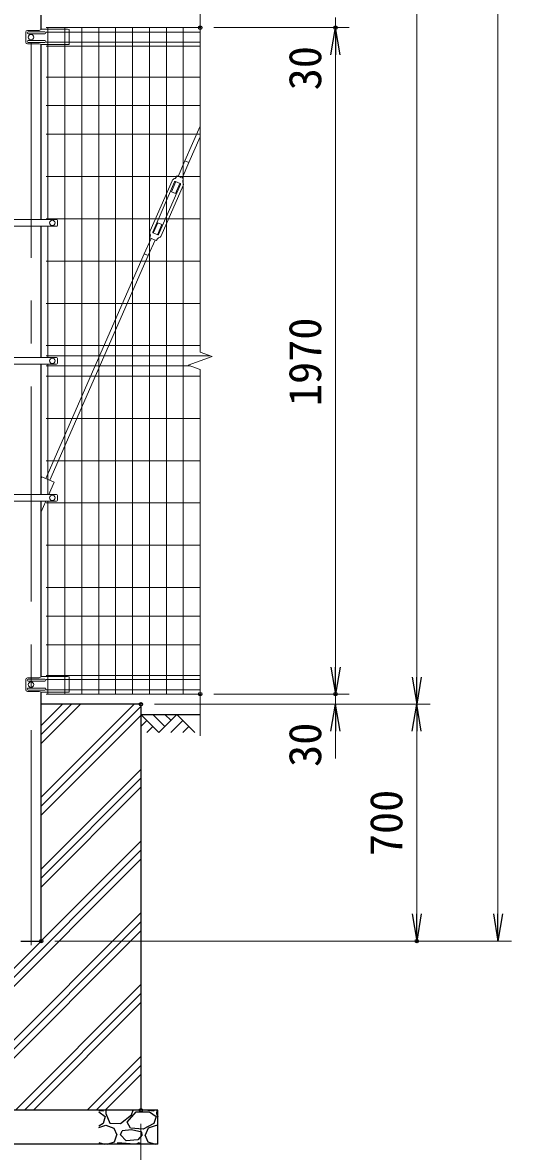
# Model space of a CAD drawing. Units: millimetres, scale not verified. Extents: x -8400 to 8400, y -5940 to 5940.
# Drawn here: x -4305 to -2860, y -4239 to -902 of the extents above; entities that cross this region are included whole.
import ezdxf
from ezdxf.enums import TextEntityAlignment as Align

# ---------------------------------------------------------------- set-up
doc = ezdxf.new("R2010")
doc.units = ezdxf.units.MM
doc.header["$LTSCALE"] = 20
doc.header["$PDMODE"] = 32
doc.header["$PDSIZE"] = 10
doc.linetypes.add('USER1', pattern=[50.8, 31.75, -6.35, 6.35, -6.35])
for name, color, linetype, lineweight in [('0-3_D-STR1', 1, 'Continuous', 25), ('0-4_D-STR-DIM', 7, 'Continuous', 13), ('0-7_D-DCR-HCH', 7, 'Continuous', 13), ('0-8_D-BGD', 7, 'Continuous', 25), ('0-9_D-STR4', 7, 'Continuous', 25), ('0-A_D-STR3', 3, 'Continuous', 13), ('0-B_D-STR2', 7, 'Continuous', 13), ('0-C_D-BMK', 2, 'USER1', 13)]:
    doc.layers.add(name, color=color, linetype=linetype, lineweight=lineweight)
doc.layers.add('0-5_0', color=7, linetype='Continuous')
doc.layers.add('0-6_Defpoints', color=7, linetype='Continuous')
doc.styles.add('ＭＳ ゴシック', font='')
doc.styles.get('ＭＳ ゴシック').set_extended_font_data('MS Gothic')

# ---------------------------------------------------------------- blocks, each defined once
blk = doc.blocks.new('_Open')
at = {"layer": '0-5_0'}
blk.add_line((-20, 3.333), (0, 0), dxfattribs=at)
blk.add_lwpolyline([(-20, -3.333), (0, 0), (-20, 0)], dxfattribs=at)

msp = doc.modelspace()

# ---------------------------------------------------------------- linework, layer by layer
at = {"layer": '0-3_D-STR1'}
for p, q in [((-4250.13, -921.92), (-4250.13, -880.38)), ((-4250.13, -1484.25), (-4250.13, -966.38)), ((-4250.13, -1484.25), (-4250.13, -966.38)), ((-4250.13, -1892), (-4250.13, -1504.25)), ((-4250.13, -2297), (-4250.13, -1912)), ((-4250.13, -2835.92), (-4250.13, -2317)), ((-4250.13, -3617), (-4250.13, -2880.38)), ((-4310.63, -3617), (-4250.13, -3617))]:
    msp.add_line(p, q, dxfattribs=at)
at = {"layer": '0-4_D-STR-DIM'}
for p, q in [((-2900.38, -3537), (-2900.38, 4006)), ((-3140.38, -2837), (-3140.38, 4003)), ((-3780.38, -1010), (-3780.38, 72.35)), ((-3780.38, -1876.34), (-3780.38, -854)), ((-3380.38, -917), (-3380.38, -887)), ((-3740.38, -917), (-3340.38, -917)), ((-3740.38, -917), (-3340.38, -917)), ((-3380.38, -2807), (-3380.38, -997)), ((-3380.38, -997), (-3380.38, -1077)), ((-3815.62, -1914.82), (-3745.14, -1889.17)), ((-3745.14, -1889.17), (-3780.38, -1876.34)), ((-3780.38, -1927.65), (-3815.62, -1914.82)), ((-3780.38, -3010), (-3780.38, -1927.65)), ((-3380.38, -2807), (-3380.38, -2727)), ((-3740.38, -2887), (-3340.38, -2887)), ((-3740.38, -2887), (-3340.38, -2887)), ((-3380.38, -2917), (-3380.38, -2887)), ((-3915.38, -2917), (-3100.38, -2917)), ((-3915.38, -2917), (-3340.38, -2917)), ((-3915.38, -2917), (-3100.38, -2917)), ((-3380.38, -2997), (-3380.38, -3077)), ((-3140.38, -2997), (-3140.38, -3537)), ((-4210.13, -3617), (-3100.38, -3617)), ((-4210.13, -3617), (-2860.38, -3617)), ((-3955.38, -4157), (-3955.38, -4524.44))]:
    msp.add_line(p, q, dxfattribs=at)
at = {"layer": '0-6_Defpoints'}
for p in [(-3780.38, -917), (-3780.38, -917), (-3380.38, -917), (-3780.38, -2887), (-3380.38, -2887), (-3955.38, -2917), (-4250.13, -3617), (-4250.13, -3617), (-3140.38, -3617), (-3955.38, -4117)]:
    msp.add_point(p, dxfattribs=at)
at = {"layer": '0-7_D-DCR-HCH'}
for p, q in [((-4250.13, -3032.98), (-4134.15, -2917)), ((-4250.13, -3006.46), (-4160.66, -2917)), ((-4250.13, -2979.94), (-4187.18, -2917)), ((-4250.13, -3192.08), (-3975.05, -2917)), ((-4250.13, -3218.59), (-3955.38, -2923.84)), ((-4250.13, -3245.11), (-3955.38, -2950.36)), ((-3902.17, -3000.21), (-3955.38, -2947)), ((-3937.64, -2964.73), (-3955.38, -2982.39)), ((-3884.43, -2982.47), (-3919.9, -2947)), ((-3848.95, -2947), (-3902.17, -3000.21)), ((-3866.6, -2964.83), (-3884.43, -2947)), ((-3831.22, -2964.73), (-3866.85, -3000.21)), ((-3848.95, -2947), (-3795.74, -3000.21)), ((-3919.9, -2982.47), (-3937.72, -3000.21)), ((-3813.48, -2982.47), (-3831.3, -3000.21)), ((-4250.13, -3404.21), (-3955.38, -3109.46)), ((-4250.13, -3430.72), (-3955.38, -3135.97)), ((-4250.13, -3457.24), (-3955.38, -3162.49)), ((-4250.13, -3616.34), (-3955.38, -3321.59)), ((-4605.38, -3998.11), (-3955.38, -3348.11)), ((-4605.38, -4024.62), (-3955.38, -3374.62)), ((-4538.65, -4117), (-3955.38, -3533.72)), ((-4512.14, -4117), (-3955.38, -3560.24)), ((-4485.62, -4117), (-3955.38, -3586.75)), ((-4605.38, -3971.59), (-4250.78, -3617)), ((-4326.52, -4117), (-3955.38, -3745.85)), ((-4300, -4117), (-3955.38, -3772.37)), ((-4273.49, -4117), (-3955.38, -3798.89)), ((-4114.39, -4117), (-3955.38, -3957.99)), ((-4087.87, -4117), (-3955.38, -3984.5)), ((-4061.36, -4117), (-3955.38, -4011.02))]:
    msp.add_line(p, q, dxfattribs=at)
at = {"layer": '0-8_D-BGD'}
msp.add_line((-3955.38, -2947), (-3780.38, -2947), dxfattribs=at)
at = {"layer": '0-9_D-STR4'}
for p, q in [((-3955.38, -2917), (-4250.13, -2917)), ((-3955.38, -2917), (-3955.38, -4117)), ((-3905.38, -4117), (-4655.38, -4117)), ((-4080.38, -4117.53), (-4066.92, -4119.15)), ((-4080.38, -4122.18), (-4060.92, -4135.65)), ((-4066.92, -4119.15), (-4065.72, -4117)), ((-4060.92, -4135.65), (-4066.92, -4156.65)), ((-4058.96, -4117), (-4059.42, -4126.65)), ((-4059.42, -4126.65), (-4047.42, -4155.15)), ((-4015.92, -4156.65), (-3982.92, -4131.15)), ((-3996.42, -4152.15), (-3969.42, -4122.15)), ((-3982.92, -4131.15), (-3978.39, -4117)), ((-3934.84, -4117), (-3916.92, -4119.15)), ((-3916.92, -4119.15), (-3915.72, -4117)), ((-3910.92, -4135.65), (-3916.92, -4156.65)), ((-3908.96, -4117), (-3909.42, -4126.65)), ((-3909.42, -4126.65), (-3905.38, -4136.25)), ((-3905.38, -4217), (-3905.38, -4117)), ((-4066.92, -4156.65), (-4080.38, -4163.7)), ((-4080.38, -4167.7), (-4059.42, -4161.15)), ((-4059.42, -4161.15), (-4035.42, -4170.15)), ((-4047.42, -4155.15), (-4015.92, -4156.65)), ((-4035.42, -4170.15), (-4026.42, -4189.65)), ((-3985.92, -4170.15), (-3996.42, -4152.15)), ((-3948.42, -4173.15), (-3985.92, -4170.15)), ((-3916.92, -4156.65), (-3948.42, -4173.15)), ((-3942.42, -4189.65), (-3933.42, -4168.65)), ((-3933.42, -4168.65), (-3909.42, -4161.15)), ((-3909.42, -4161.15), (-3905.38, -4162.66)), ((-4033.92, -4210.65), (-4026.42, -4189.65)), ((-4015.92, -4189.65), (-4011.42, -4177.65)), ((-3999.42, -4207.65), (-4015.92, -4189.65)), ((-3982.92, -4174.65), (-4011.42, -4177.65)), ((-3952.92, -4182.15), (-3982.92, -4174.65)), ((-3951.42, -4189.65), (-3964.92, -4204.65)), ((-3951.42, -4189.65), (-3952.92, -4182.15)), ((-3943.92, -4189.65), (-3934.92, -4210.65)), ((-3905.38, -4217), (-4655.38, -4217)), ((-4080.38, -4211.98), (-4063.33, -4217)), ((-4055.5, -4217), (-4033.92, -4210.65)), ((-4023.42, -4213.65), (-4027.09, -4217)), ((-3987.42, -4216.65), (-4023.42, -4213.65)), ((-3964.92, -4204.65), (-3999.42, -4207.65)), ((-3987.21, -4217), (-3987.42, -4216.65)), ((-3961.92, -4213.65), (-3969.73, -4217)), ((-3951.87, -4217), (-3961.92, -4213.65)), ((-3934.92, -4210.65), (-3913.33, -4217)), ((-3905.5, -4217), (-3905.38, -4216.96))]:
    msp.add_line(p, q, dxfattribs=at)
msp.add_lwpolyline([(-3969.42, -4122.15), (-3930.42, -4122.15), (-3910.92, -4135.65)], dxfattribs=at)
at = {"layer": '0-A_D-STR3'}
for p, q in [((-4295.86, -930), (-4295.86, -960)), ((-4256.4, -925), (-4290.86, -925)), ((-4239.79, -929), (-4288.79, -929)), ((-4248.25, -921), (-4256.4, -925)), ((-4248.25, -921), (-4256.4, -925)), ((-4172.38, -921), (-4248.25, -921)), ((-4172.38, -921), (-4167.38, -922)), ((-4167.38, -922), (-4167.38, -965.81)), ((-4256.4, -965), (-4290.86, -965)), ((-4239.79, -935), (-4288.79, -935)), ((-4239.79, -955), (-4288.79, -955)), ((-4239.79, -961), (-4288.79, -961)), ((-4256.4, -965), (-4248.17, -966.81)), ((-4256.4, -965), (-4248.17, -966.81)), ((-4256.4, -965), (-4248.17, -966.81)), ((-4248.17, -966.81), (-4168.38, -966.81)), ((-3780.38, -1207.78), (-3825.44, -1310.79)), ((-3780.38, -1240.22), (-3813.53, -1316)), ((-3825.53, -1310.75), (-3845.57, -1356.56)), ((-3813.44, -1316.04), (-3833.48, -1361.85)), ((-3825.53, -1310.75), (-3813.44, -1316.04)), ((-3848.68, -1355.2), (-3853.34, -1361.67)), ((-3848.68, -1355.2), (-3830.36, -1363.21)), ((-3830.36, -1363.21), (-3831.96, -1371.03)), ((-3863.63, -1369.4), (-3928.55, -1517.82)), ((-3855.84, -1372.8), (-3920.77, -1521.22)), ((-3838.43, -1380.42), (-3903.36, -1528.84)), ((-3830.65, -1383.83), (-3895.57, -1532.25)), ((-3852.38, -1372.13), (-3865.61, -1402.37)), ((-3840.29, -1377.42), (-3853.51, -1407.66)), ((-3853.21, -1371.77), (-3839.46, -1377.78)), ((-3865.61, -1402.37), (-3853.51, -1407.66)), ((-4355.88, -1484.25), (-4204.88, -1484.25)), ((-4201.88, -1501.25), (-4201.88, -1487.25)), ((-3918.91, -1524.22), (-3905.69, -1493.99)), ((-3906.82, -1529.51), (-3893.59, -1499.28)), ((-3905.69, -1493.99), (-3893.59, -1499.28)), ((-4355.88, -1504.25), (-4204.88, -1504.25)), ((-3928.84, -1538.43), (-3927.25, -1530.61)), ((-3919.74, -1523.86), (-3905.99, -1529.87)), ((-3945.76, -1585.6), (-3925.72, -1539.79)), ((-3933.67, -1590.89), (-3913.63, -1545.08)), ((-3945.67, -1585.64), (-4236.24, -2249.87)), ((-3933.76, -1590.85), (-4224.33, -2255.08)), ((-3945.76, -1585.6), (-3933.67, -1590.89)), ((-3945.21, -1585.84), (-3934.22, -1590.65)), ((-4355.88, -1892), (-4204.88, -1892)), ((-4201.88, -1895), (-4201.88, -1909)), ((-4355.88, -1912), (-4204.88, -1912)), ((-4250.13, -2247.94), (-4248.6, -2244.46)), ((-4248.6, -2244.46), (-4211.96, -2260.49)), ((-4227.93, -2297), (-4211.96, -2260.49)), ((-4355.88, -2297), (-4204.88, -2297)), ((-4201.88, -2300), (-4201.88, -2314)), ((-4355.88, -2317), (-4204.88, -2317)), ((-4250.13, -2347.75), (-4236.68, -2317)), ((-4248.25, -2835), (-4256.4, -2839)), ((-4248.25, -2835), (-4256.4, -2839)), ((-4172.38, -2835), (-4248.25, -2835)), ((-4172.38, -2835), (-4167.38, -2836)), ((-4167.38, -2836), (-4167.38, -2879.81)), ((-4295.86, -2844), (-4295.86, -2874)), ((-4256.4, -2839), (-4290.86, -2839)), ((-4239.79, -2843), (-4288.79, -2843)), ((-4239.79, -2843), (-4288.79, -2843)), ((-4239.79, -2849), (-4288.79, -2849)), ((-4239.79, -2849), (-4288.79, -2849)), ((-4239.79, -2869), (-4288.79, -2869)), ((-4239.79, -2869), (-4288.79, -2869)), ((-4256.4, -2879), (-4290.86, -2879)), ((-4239.79, -2875), (-4288.79, -2875)), ((-4239.79, -2875), (-4288.79, -2875)), ((-4256.4, -2879), (-4248.17, -2880.81)), ((-4256.4, -2879), (-4248.17, -2880.81)), ((-4256.4, -2879), (-4248.17, -2880.81)), ((-4248.17, -2880.81), (-4168.38, -2880.81))]:
    msp.add_line(p, q, dxfattribs=at)
msp.add_lwpolyline([(-3928.84, -1538.43), (-3910.52, -1546.45), (-3905.86, -1539.97)], dxfattribs=at)
for centre in [(-4280.38, -945), (-4280.38, -945), (-4217.38, -1494.25), (-4217.38, -1902), (-4217.38, -2307), (-4280.38, -2859)]:
    msp.add_circle(centre, 8, dxfattribs=at)
for centre, radius, start, end in [((-4290.86, -930), 5, 90, 180), ((-4288.79, -932), 3, 90, 270), ((-4239.79, -932), 3, 270, 90), ((-4290.86, -960), 5, 180, 270), ((-4288.79, -958), 3, 90, 270), ((-4239.79, -958), 3, 270, 90), ((-4168.38, -965.81), 1, 270, 0), ((-3854.01, -1373.61), 10.5, 100.25437, 156.37325), ((-3856.59, -1359.34), 4, 280.25437, 324.274), ((-3854.01, -1373.61), 2, 66.37325, 156.37325), ((-3840.27, -1379.62), 2, 336.37325, 66.37325), ((-3828.04, -1371.83), 4, 168.4725, 212.49214), ((-3840.27, -1379.62), 10.5, 336.37325, 32.49214), ((-4204.88, -1487.25), 3, 0, 90), ((-4204.88, -1501.25), 3, 270, 0), ((-3918.93, -1522.03), 10.5, 156.37325, 212.49214), ((-3931.17, -1529.82), 4, 348.4725, 32.49214), ((-3918.93, -1522.03), 2, 156.37325, 246.37325), ((-3905.19, -1528.04), 2, 246.37325, 336.37325), ((-3905.19, -1528.04), 10.5, 280.25437, 336.37325), ((-3902.61, -1542.31), 4, 100.25437, 144.274), ((-4204.88, -1895), 3, 0, 90), ((-4204.88, -1909), 3, 270, 0), ((-4204.88, -2300), 3, 0, 90), ((-4204.88, -2314), 3, 270, 0), ((-4290.86, -2844), 5, 90, 180), ((-4288.79, -2846), 3, 90, 270), ((-4288.79, -2872), 3, 90, 270), ((-4239.79, -2846), 3, 270, 90), ((-4239.79, -2846), 3, 270, 90), ((-4239.79, -2872), 3, 270, 90), ((-4239.79, -2872), 3, 270, 90), ((-4290.86, -2874), 5, 180, 270), ((-4168.38, -2879.81), 1, 270, 0)]:
    msp.add_arc(centre, radius, start, end, dxfattribs=at)
at = {"layer": '0-B_D-STR2'}
for p, q in [((-4235.38, -917), (-3780.38, -917)), ((-4235.38, -930.1), (-3780.38, -930.1)), ((-4230.38, -1484.25), (-4230.38, -917)), ((-4180.38, -2887), (-4180.38, -917)), ((-4130.38, -2887), (-4130.38, -917)), ((-4080.38, -2887), (-4080.38, -917)), ((-4030.38, -2887), (-4030.38, -917)), ((-3980.38, -2887), (-3980.38, -917)), ((-3930.38, -2887), (-3930.38, -917)), ((-3880.38, -2887), (-3880.38, -917)), ((-3830.38, -2887), (-3830.38, -917)), ((-4235.38, -959.9), (-3780.38, -959.9)), ((-4235.38, -971.75), (-3780.38, -971.75)), ((-4235.38, -1063), (-3780.38, -1063)), ((-4235.38, -1147.5), (-3780.38, -1147.5)), ((-4235.38, -1232), (-3780.38, -1232)), ((-4235.38, -1357), (-3780.38, -1357)), ((-4235.38, -1482), (-3780.38, -1482)), ((-4230.38, -1892), (-4230.38, -1504.25)), ((-4235.38, -1607), (-3780.38, -1607)), ((-4235.38, -1732), (-3780.38, -1732)), ((-4235.38, -1857), (-3780.38, -1857)), ((-4235.38, -1887), (-3751.11, -1887)), ((-4235.38, -1917), (-3809.64, -1917)), ((-4230.38, -2297), (-4230.38, -1912)), ((-4235.38, -1947), (-3780.38, -1947)), ((-4235.38, -2072), (-3780.38, -2072)), ((-4235.38, -2197), (-3780.38, -2197)), ((-4235.38, -2322), (-3780.38, -2322)), ((-4230.38, -2887), (-4230.38, -2317)), ((-4235.38, -2447), (-3780.38, -2447)), ((-4235.38, -2572), (-3780.38, -2572)), ((-4235.38, -2656.5), (-3780.38, -2656.5)), ((-4235.38, -2741), (-3780.38, -2741)), ((-4235.38, -2832.24), (-3780.38, -2832.24)), ((-4235.38, -2844.1), (-3780.38, -2844.1)), ((-4235.38, -2873.9), (-3780.38, -2873.9)), ((-4235.38, -2887), (-3780.38, -2887))]:
    msp.add_line(p, q, dxfattribs=at)
at = {"layer": '0-C_D-BMK'}
msp.add_line((-4280.38, -3629), (-4280.38, 4098), dxfattribs=at)

# ---------------------------------------------------------------- block references
at = {"layer": '0-4_D-STR-DIM', "xscale": 4, "yscale": 4}
for p, rotation in [((-3380.38, -917), 90), ((-3380.38, -917), 90), ((-3380.38, -2887), 270), ((-3380.38, -2887), 270), ((-3140.38, -2917), 270), ((-3380.38, -2917), 90), ((-3140.38, -2917), 90), ((-3140.38, -3617), 270), ((-2900.38, -3617), 270)]:
    msp.add_blockref('_Open', p, dxfattribs=dict(at, rotation=rotation))

# ---------------------------------------------------------------- texts
at = {"layer": '0-4_D-STR-DIM', "style": 'ＭＳ ゴシック'}
for s, p in [('30', (-3393.74, -1102.25)), ('1970', (-3393.87, -2035.8)), ('30', (-3393.74, -3102.25)), ('700', (-3153.87, -3366))]:
    msp.add_text(s, height=96.19, rotation=90, dxfattribs=at).set_placement(p, align=Align.BOTTOM_LEFT)

doc.saveas('drawing.dxf')
